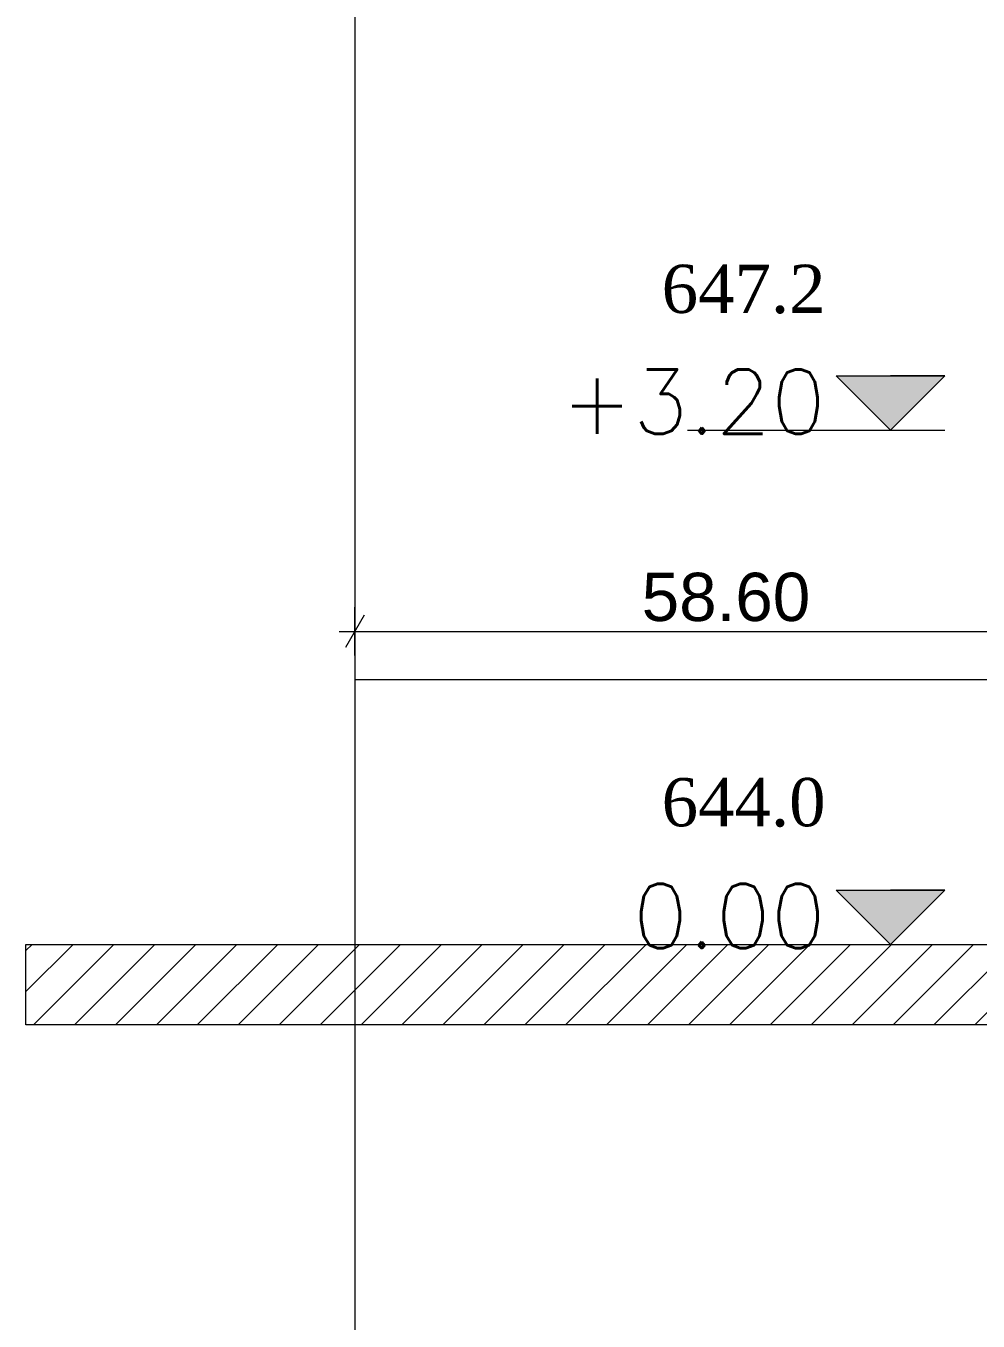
# Model space of a CAD drawing. Header units: millimetres. Extents: x 476244520 to 476657119, y 4620824743 to 4621446928.
# Drawn here: x 476597119 to 476603041, y 4621070402 to 4621078460 of the extents above; entities that cross this region are included whole.
import ezdxf

# ---------------------------------------------------------------- set-up
doc = ezdxf.new("R2010")
doc.units = ezdxf.units.MM
doc.header["$MEASUREMENT"] = 0
for name, color, linetype, lineweight in [('0_Pen_No__1_Pen_No__250', 7, 'Continuous', 0), ('0_Pen_No__250_Pen_No__142', 142, 'Continuous', 0), ('2D Drafting - General_Pen_No__7_Pen_No__250', 7, 'Continuous', 0), ('2D Drafting - General_Pen_No__7_Pen_No__7', 7, 'Continuous', 0), ('New_New_piketebi_Pen_No__7_Pen_No__1', 1, 'Continuous', 0), ('New_Structural - Bearing_Pen_No__1', 1, 'Continuous', 0), ('zoma_Pen_No__1', 1, 'Continuous', 0), ('zoma_Pen_No__1_Pen_No__142', 142, 'Continuous', 0)]:
    doc.layers.add(name, color=color, linetype=linetype, lineweight=lineweight)
doc.layers.add('zoma', color=7, linetype='Continuous')
doc.styles.add('GENERATED_STYLE_2', font='arial.ttf')
doc.styles.add('GENERATED_STYLE_7', font='times.ttf')
doc.linetypes.add('Break', pattern='A,0,[1,A-4 бѓЎбѓђбѓ®бѓљбѓ\x98 - nikas1.Shx,S=15.679026,R=0,X=0,Y=0],-1975.557214,0', length=1975.557214)
doc.dimstyles.new('GENERATED_STYLE__3', dxfattribs={"dimtxt": 300, "dimasz": 152, "dimexe": 0.18, "dimexo": 3, "dimgap": 0.09, "dimtad": 1, "dimtih": 1, "dimtoh": 1, "dimlfac": 0.001, "dimzin": 0, "dimdsep": 46, "dimtxsty": 'GENERATED_STYLE_2', "dimblk": 'ARROWHEAD_2', "dimblk1": 'ARROWHEAD_2', "dimblk2": 'ARROWHEAD_2', "dimcen": 0.09, "dimclrd": 1, "dimclre": 1, "dimclrt": 1, "dimadec": 0, "dimazin": 0, "dimtfac": 1, "dimtdec": 4, "dimtmove": 0, "dimatfit": 3, "dimfxl": 1, "dimtolj": 1, "dimtzin": 0, "dimarcsym": 0})

# ---------------------------------------------------------------- blocks, each defined once
blk = doc.blocks.new('*D24', base_point=(476844527.1, 4621385791))
at = {"layer": 'zoma_Pen_No__1', "color": 1, "linetype": 'Continuous', "lineweight": 0, "transparency": 16777216}
for p, q in [((476599164.7, 4621074543.5), (476599164.7, 4621074843.5)), ((476603759.1, 4621074543.5), (476603759.1, 4621074843.5)), ((476599222.5, 4621074793.5), (476599107, 4621074593.5)), ((476603701.3, 4621074593.5), (476603816.8, 4621074793.5)), ((476599066.9, 4621074693.5), (476599164.7, 4621074693.5)), ((476599164.7, 4621074693.5), (476603759.1, 4621074693.5)), ((476603759.1, 4621074693.5), (476603856.9, 4621074693.5))]:
    blk.add_line(p, q, dxfattribs=at)
at = {"layer": 'zoma_Pen_No__1', "color": 1, "lineweight": 0, "transparency": 16777216, "insert": (476600949, 4621074753.5), "char_height": 300, "attachment_point": 7, "style": 'GENERATED_STYLE_2'}
blk.add_mtext('\\A1;{\\pql;\\fArial CYR|b0|i0|c204|p34;58.60}', dxfattribs=at)
blk = doc.blocks.new('ARROWHEAD_2')
at = {"color": 0, "linetype": 'Continuous', "lineweight": 0}
for p, q in [((-0.378, -0.655), (0.378, 0.655)), ((0, 0), (-1, 0))]:
    blk.add_line(p, q, dxfattribs=at)

msp = doc.modelspace()

# ---------------------------------------------------------------- hatches: boundary and pattern name
at = {"layer": '0_Pen_No__250_Pen_No__142', "linetype": 'Continuous', "lineweight": 0}
for points in [[(476602497.062, 4621075945.297), (476602159.533, 4621076282.991), (476602834.755, 4621076282.826)], [(476602496.281, 4621072745.474), (476602158.752, 4621073083.168), (476602833.974, 4621073083.003)]]:
    msp.add_hatch(color=142, dxfattribs=at).paths.add_polyline_path(points)
at = {"layer": '2D Drafting - General_Pen_No__7_Pen_No__7', "linetype": 'Continuous', "lineweight": 0}
h = msp.add_hatch(dxfattribs=at)
h.set_pattern_fill('MASONRY_BLOCK', style=0, pattern_type=2)
h.set_pattern_definition([(45, (476844527.15, 4621385791.04), (-127.27922, 127.27922), [])])
h.paths.add_polyline_path([(476597119.001, 4621072245.534), (476597119.001, 4621072745.53), (476655443.329, 4621072745.535), (476655443.329, 4621072245.534)])

# ---------------------------------------------------------------- linework, layer by layer
at = {"layer": '0_Pen_No__1_Pen_No__250', "color": 7, "linetype": 'Continuous', "lineweight": 0, "flags": 128}
for points in [[(476602497.062, 4621075945.297), (476602159.533, 4621076282.991), (476602497.144, 4621076282.908)], [(476602497.062, 4621075945.297), (476602834.755, 4621076282.826), (476602497.144, 4621076282.908)], [(476601234.673, 4621075945.606), (476602834.673, 4621075945.215)], [(476602496.281, 4621072745.474), (476602158.752, 4621073083.168), (476602496.363, 4621073083.085)], [(476602496.281, 4621072745.474), (476602833.974, 4621073083.003), (476602496.363, 4621073083.085)], [(476601233.892, 4621072745.783), (476602833.892, 4621072745.392)]]:
    msp.add_lwpolyline(points, dxfattribs=at)
at = {"layer": '0_Pen_No__250_Pen_No__142', "color": 142, "linetype": 'Continuous', "lineweight": 0, "flags": 128}
for points in [[(476602497.062, 4621075945.297), (476602159.533, 4621076282.991), (476602834.755, 4621076282.826)], [(476602496.281, 4621072745.474), (476602158.752, 4621073083.168), (476602833.974, 4621073083.003)]]:
    msp.add_lwpolyline(points, close=True, dxfattribs=at)
at = {"layer": '2D Drafting - General_Pen_No__7_Pen_No__250', "color": 7, "linetype": 'Continuous', "lineweight": 0, "flags": 128}
msp.add_lwpolyline([(476597119.001, 4621072245.534), (476597119.001, 4621072745.53), (476655443.329, 4621072745.535), (476655443.329, 4621072245.534)], close=True, dxfattribs=at)
at = {"layer": 'New_Structural - Bearing_Pen_No__1', "color": 1, "linetype": 'Continuous', "lineweight": 0}
msp.add_line((476599164.718, 4621088065.135), (476599164.718, 4621061333.809), dxfattribs=at)
at = {"layer": 'New_Structural - Bearing_Pen_No__1', "color": 1, "linetype": 'Break', "lineweight": 0}
msp.add_line((476599164.718, 4621074393.015), (476603759.026, 4621074393.015), dxfattribs=at)

# ---------------------------------------------------------------- texts
at = {"layer": 'New_New_piketebi_Pen_No__7_Pen_No__1', "color": 1, "linetype": 'Continuous', "lineweight": 0, "char_height": 300, "attachment_point": 6, "style": 'GENERATED_STYLE_7'}
for s, insert in [('\\A1;{\\pqr;\\fTimes New Roman|b0|i0|c0|p18;64\\fTimes New Roman|b0|i0|c0|p18;7\\fTimes New Roman|b0|i0|c0|p18;.\\fTimes New Roman|b0|i0|c0|p18;2}', (476602092.924, 4621076821.22)), ('\\A1;{\\pqr;\\fTimes New Roman|b0|i0|c0|p18;6\\fTimes New Roman|b0|i0|c0|p18;4\\fTimes New Roman|b0|i0|c0|p18;4.\\fTimes New Roman|b0|i0|c0|p18;0}', (476602092.924, 4621073627.593))]:
    msp.add_mtext(s, dxfattribs=dict(at, insert=insert))
at = {"layer": 'zoma_Pen_No__1_Pen_No__142', "color": 142, "linetype": 'Continuous', "lineweight": 0, "char_height": 400, "attachment_point": 9, "rotation": 359.9860128}
for s, insert in [('\\A1;{\\pqr;\\Ftxt.shx;+\\Ftxt.shx;3\\Ftxt.shx;.20}', (476602094.747, 4621075922.35)), ('\\A1;{\\pqr;\\Ftxt.shx;0\\Ftxt.shx;.00}', (476602093.966, 4621072722.527))]:
    msp.add_mtext(s, dxfattribs=dict(at, insert=insert))

# ---------------------------------------------------------------- dimensions: what is measured, and where the dimension line sits
at = {"layer": 'zoma', "color": 1, "linetype": 'Continuous', "lineweight": 0}
dim = msp.add_linear_dim(base=(476603759.076, 4621074693.468), p1=(476599164.718, 4621074702.109), p2=(476603759.076, 4621073124.916), text='58.60', dimstyle='GENERATED_STYLE__3', dxfattribs=at)
dim.commit()
dim.dimension.update_dxf_attribs({"geometry": '*D24', "text_midpoint": (476601452.984, 4621074903.468), "dimtype": 160})

doc.saveas('drawing.dxf')
